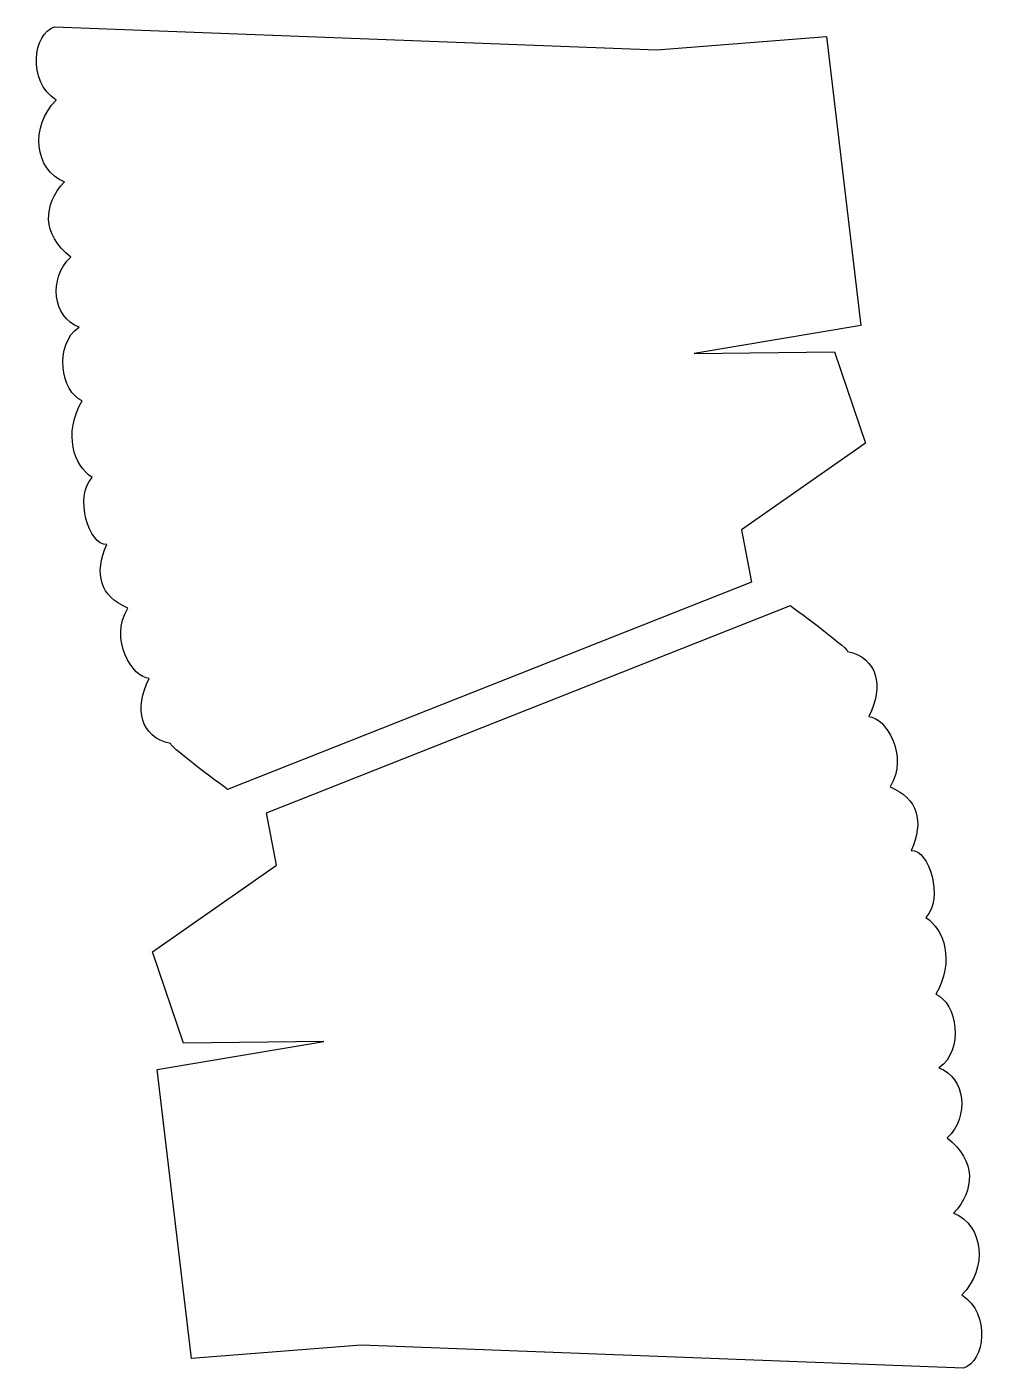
# Model space of a CAD drawing. Header units: centimetres. Extents: x -7.5 to 7.5, y -10.4 to 10.4.
import ezdxf

# ---------------------------------------------------------------- set-up
doc = ezdxf.new("R2010")
doc.units = ezdxf.units.CM
doc.header["$MEASUREMENT"] = 0
doc.layers.add('Camada 1', color=7, linetype='Continuous')

msp = doc.modelspace()

# ---------------------------------------------------------------- linework, layer by layer
at = {"layer": 'Camada 1'}
for points in [[(-7.05373, 10.4032), (-7.383, 10.3019), (-7.48431, 9.56736), (-7.0284, 9.26341), (-7.0284, 9.26341), (-7.4402, 8.86489), (-7.36083, 8.17697), (-6.90175, 7.99698), (-6.90175, 7.99698), (-7.23102, 7.64239), (-7.25634, 7.18646), (-6.80044, 6.83186), (-6.80044, 6.83186), (-7.15503, 6.50259), (-7.07905, 5.89471), (-6.67378, 5.74273), (-6.67378, 5.74273), (-7.06978, 5.4782), (-6.95239, 4.72956), (-6.62311, 4.60293), (-6.62311, 4.60293), (-6.92706, 4.09636), (-6.74977, 3.58979), (-6.47113, 3.41249), (-6.47113, 3.41249), (-6.75225, 3.12343), (-6.5218, 2.34868), (-6.24316, 2.374), (-6.24316, 2.374), (-6.44578, 1.9181), (-6.34447, 1.56348), (-5.91389, 1.38618), (-5.91389, 1.38618), (-6.21784, 0.90496), (-5.8379, 0.29705), (-5.58462, 0.29705), (-5.58462, 0.29705), (-5.82621, -0.18388), (-5.72038, -0.60722), (-5.25535, -0.71609), (-5.25535, -0.71609), (-5.23, -0.79208), (-4.36884, -1.42531), (-4.36884, -1.42531), (-4.36884, -1.42531), (-4.36884, -1.42531), (3.76165, 1.79144), (3.76165, 1.79144), (3.76165, 1.79144), (3.76165, 1.79144), (3.60967, 2.60196), (3.60967, 2.60196), (3.60967, 2.60196), (3.60967, 2.60196), (5.53467, 3.94438), (5.53467, 3.94438), (5.53467, 3.94438), (5.53467, 3.94438), (5.05342, 5.36278), (5.05342, 5.36278), (5.05342, 5.36278), (5.05342, 5.36278), (2.87516, 5.33746), (2.87516, 5.33746), (2.87516, 5.33746), (2.87516, 5.33746), (5.45871, 5.76804), (5.45871, 5.76804), (5.45871, 5.76804), (5.45871, 5.76804), (4.92674, 10.25123), (4.92674, 10.25123), (4.92674, 10.25123), (4.92674, 10.25123), (2.29255, 10.04861), (2.29255, 10.04861), (2.29255, 10.04861), (2.29255, 10.04861), (-7.05373, 10.4032), (-7.05373, 10.4032)], [(7.05375, -10.40321), (7.38302, -10.30193), (7.48433, -9.56736), (7.02843, -9.26344), (7.02843, -9.26344), (7.44023, -8.8649), (7.36085, -8.17698), (6.90177, -7.99701), (6.90177, -7.99701), (7.23104, -7.64242), (7.25636, -7.18649), (6.80046, -6.83192), (6.80046, -6.83192), (7.15505, -6.50265), (7.07907, -5.89477), (6.67383, -5.74279), (6.67383, -5.74279), (7.06983, -5.47826), (6.95244, -4.72962), (6.62316, -4.60297), (6.62316, -4.60297), (6.92711, -4.0964), (6.74982, -3.58985), (6.47121, -3.41256), (6.47121, -3.41256), (6.75233, -3.12348), (6.52185, -2.34875), (6.24324, -2.37407), (6.24324, -2.37407), (6.44586, -1.91817), (6.34455, -1.56355), (5.91397, -1.38625), (5.91397, -1.38625), (6.21792, -0.90503), (5.83798, -0.29712), (5.58472, -0.29712), (5.58472, -0.29712), (5.82631, 0.18381), (5.72048, 0.60715), (5.25545, 0.71602), (5.25545, 0.71602), (5.23013, 0.79201), (4.36894, 1.42524), (4.36894, 1.42524), (4.36894, 1.42524), (4.36894, 1.42524), (-3.76159, -1.79149), (-3.76159, -1.79149), (-3.76159, -1.79149), (-3.76159, -1.79149), (-3.60961, -2.60199), (-3.60961, -2.60199), (-3.60961, -2.60199), (-3.60961, -2.60199), (-5.53461, -3.94443), (-5.53461, -3.94443), (-5.53461, -3.94443), (-5.53461, -3.94443), (-5.05336, -5.36281), (-5.05336, -5.36281), (-5.05336, -5.36281), (-5.05336, -5.36281), (-2.8751, -5.33749), (-2.8751, -5.33749), (-2.8751, -5.33749), (-2.8751, -5.33749), (-5.45865, -5.76807), (-5.45865, -5.76807), (-5.45865, -5.76807), (-5.45865, -5.76807), (-4.92673, -10.25122), (-4.92673, -10.25122), (-4.92673, -10.25122), (-4.92673, -10.25122), (-2.29254, -10.0486), (-2.29254, -10.0486), (-2.29254, -10.0486), (-2.29254, -10.0486), (7.05375, -10.40321), (7.05375, -10.40321)]]:
    msp.add_open_spline(points, degree=3, knots=[0, 0, 0, 0, 0.04761905, 0.04761905, 0.04761905, 0.04761905, 0.0952381, 0.0952381, 0.0952381, 0.0952381, 0.14285714, 0.14285714, 0.14285714, 0.14285714, 0.19047619, 0.19047619, 0.19047619, 0.19047619, 0.23809524, 0.23809524, 0.23809524, 0.23809524, 0.28571429, 0.28571429, 0.28571429, 0.28571429, 0.33333333, 0.33333333, 0.33333333, 0.33333333, 0.38095238, 0.38095238, 0.38095238, 0.38095238, 0.42857143, 0.42857143, 0.42857143, 0.42857143, 0.47619048, 0.47619048, 0.47619048, 0.47619048, 0.52380952, 0.52380952, 0.52380952, 0.52380952, 0.57142857, 0.57142857, 0.57142857, 0.57142857, 0.61904762, 0.61904762, 0.61904762, 0.61904762, 0.66666667, 0.66666667, 0.66666667, 0.66666667, 0.71428571, 0.71428571, 0.71428571, 0.71428571, 0.76190476, 0.76190476, 0.76190476, 0.76190476, 0.80952381, 0.80952381, 0.80952381, 0.80952381, 0.85714286, 0.85714286, 0.85714286, 0.85714286, 0.9047619, 0.9047619, 0.9047619, 0.9047619, 1, 1, 1, 1], dxfattribs=at)

doc.saveas('drawing.dxf')
